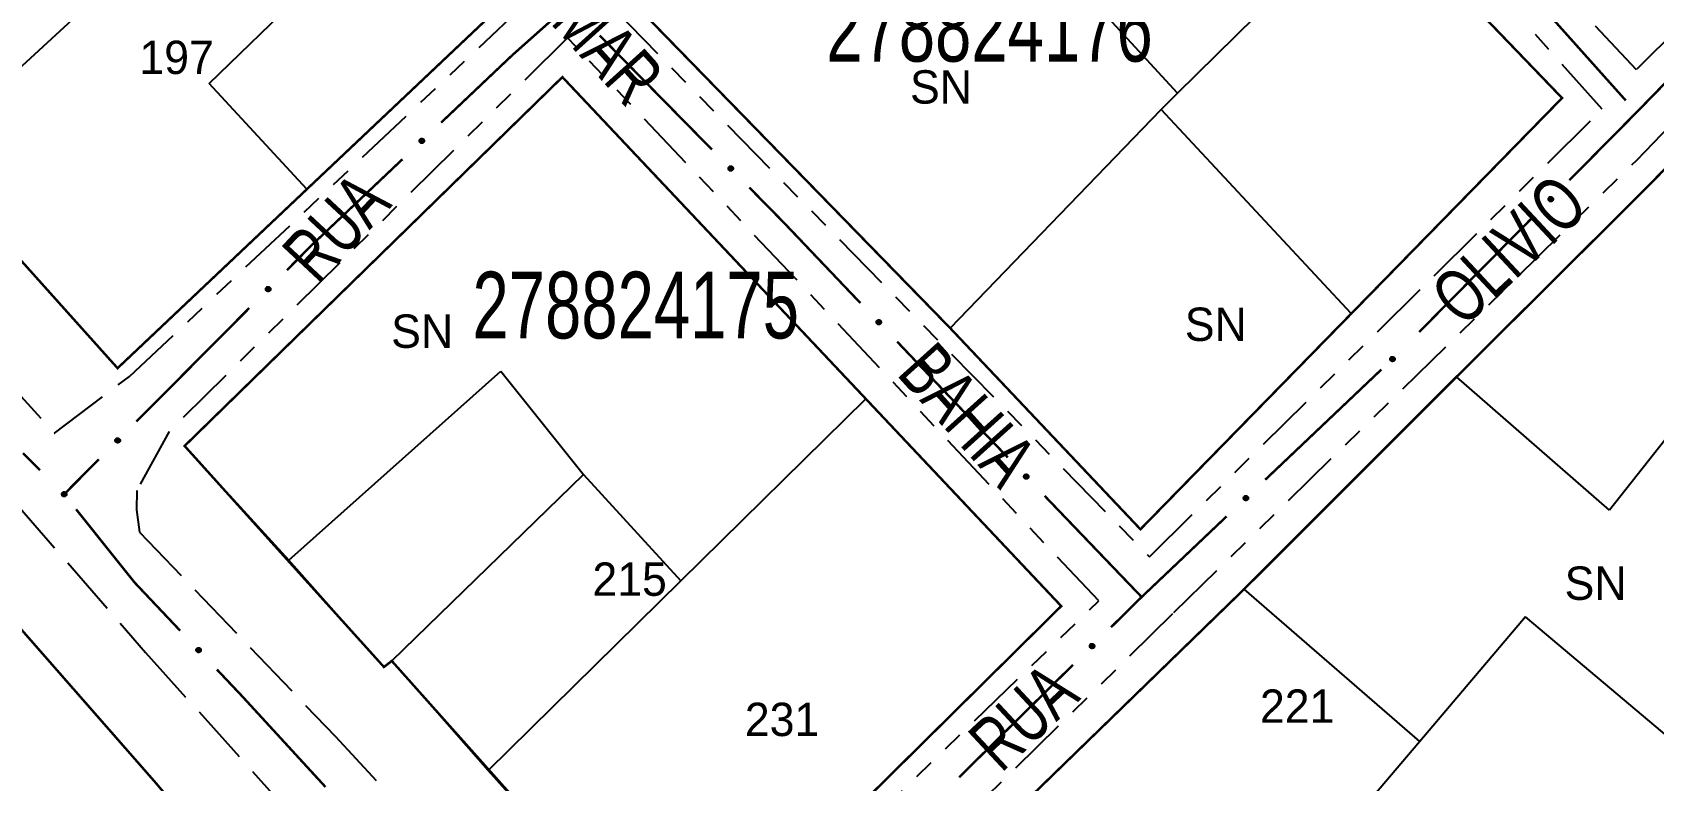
# Model space of a CAD drawing. Extents: x 203555 to 204724, y 4873703 to 4874787.
# Drawn here: x 203860 to 203981.5, y 4874199.9 to 4874256 of the extents above; entities that cross this region are included whole.
import ezdxf
from ezdxf.enums import TextEntityAlignment as Align

# ---------------------------------------------------------------- set-up
doc = ezdxf.new("R2010")
doc.units = 0
doc.header["$LTSCALE"] = 1.5
doc.header["$MEASUREMENT"] = 0
doc.linetypes.add('TRACO_11', pattern=[8, 3, -1, 3, -1])
doc.linetypes.add('TRACO_25', pattern=[8, 3, -1, 1, -1, 1, -1])
for name, color, linetype in [('CD_MALHA_LOTES', 7, 'CONTINUOUS'), ('CD_TXT_QUADRA', 7, 'CONTINUOUS'), ('RU-QUADRA', 210, 'CONTINUOUS'), ('SV-EIXO-RUA-N-PAV', 6, 'CONTINUOUS'), ('SV-EIXO-RUA-PAV', 20, 'CONTINUOUS'), ('SV-RUA-NAO-PAV', 7, 'CONTINUOUS'), ('SV-RUA-PAVIM', 7, 'CONTINUOUS'), ('SV-TXT-RUA-N-PAV', 7, 'CONTINUOUS'), ('Th_NmrPort', 1, 'CONTINUOUS')]:
    doc.layers.add(name, color=color, linetype=linetype)
doc.styles.add('ARIAL', font='ARIAL.SHX')

msp = doc.modelspace()

# ---------------------------------------------------------------- linework, layer by layer
at = {"layer": 'CD_MALHA_LOTES', "linetype": 'Continuous', "flags": 128}
for points in [[(203945.86579, 4874251.46055), (203924.038091, 4874275.228472)], [(203873.284021, 4874252.188484), (203887.120728, 4874265.61053)], [(203945.86579, 4874251.46055), (203960.48979, 4874265.870202)], [(203960.48979, 4874265.870202), (203974.690797, 4874251.107733)], [(203852.050082, 4874246.892679), (203865.873735, 4874259.628089)], [(203894.772014, 4874257.657536), (203880.610414, 4874244.27095)], [(203928.835826, 4874233.854181), (203905.780677, 4874257.51277)], [(203899.762987, 4874252.677995), (203871.446529, 4874225.030999)], [(203880.610414, 4874244.27095), (203873.284021, 4874252.188484)], [(203922.502048, 4874228.562803), (203899.762987, 4874252.677995)], [(203944.645489, 4874250.258135), (203945.86579, 4874251.46055)], [(203974.690797, 4874251.107733), (203958.894769, 4874234.951338)], [(203928.835826, 4874233.854181), (203944.645489, 4874250.258135)], [(203958.894769, 4874234.951338), (203944.645489, 4874250.258135)], [(203866.421902, 4874230.858925), (203852.050082, 4874246.892679)], [(203983.719309, 4874247.133294), (203966.770464, 4874230.201987)], [(203880.610414, 4874244.27095), (203866.421902, 4874230.858925)], [(203869.271145, 4874199.793421), (203836.430393, 4874237.266616)], [(203958.894769, 4874234.951338), (203943.08798, 4874218.783937)], [(203943.08798, 4874218.783937), (203928.835826, 4874233.854181)], [(203879.252786, 4874216.470586), (203895.136503, 4874230.627812)], [(203895.136503, 4874230.627812), (203901.334751, 4874222.888218)], [(203966.770464, 4874230.201987), (203950.8564, 4874214.292518)], [(203978.248181, 4874220.205605), (203966.770464, 4874230.201987)], [(203908.630619, 4874214.914891), (203922.502048, 4874228.562803)], [(203922.502048, 4874228.562803), (203937.151098, 4874213.027216)], [(203984.461197, 4874228.081253), (203978.248181, 4874220.205605)], [(203871.446529, 4874225.030999), (203879.252786, 4874216.470586)], [(203886.974352, 4874208.918249), (203901.334751, 4874222.888218)], [(203901.334751, 4874222.888218), (203908.630619, 4874214.914891)], [(203886.389004, 4874208.461444), (203879.252786, 4874216.470586)], [(203894.199423, 4874200.714729), (203908.630619, 4874214.914891)], [(203950.8564, 4874214.292518), (203935.004912, 4874198.894051)], [(203964.022798, 4874202.886824), (203950.8564, 4874214.292518)], [(203937.151098, 4874213.027216), (203908.540657, 4874184.723763)], [(203971.954799, 4874212.228085), (203964.022798, 4874202.886824)], [(203988.526885, 4874198.260196), (203971.954799, 4874212.228085)], [(203886.974352, 4874208.918249), (203886.389004, 4874208.461444)], [(203894.199423, 4874200.714729), (203886.974352, 4874208.918249)], [(203964.022798, 4874202.886824), (203949.843353, 4874186.18815)], [(203908.540657, 4874184.723763), (203894.199423, 4874200.714729)]]:
    msp.add_lwpolyline(points, dxfattribs=at)
at = {"layer": 'RU-QUADRA', "linetype": 'Continuous', "const_width": 0.18, "flags": 128}
for points in [[(203866.421902, 4874230.858925), (203859.394606, 4874238.698846), (203852.050082, 4874246.892679), (203845.255002, 4874254.47353), (203837.855577, 4874263.036826), (203831.636477, 4874270.234142), (203857.592425, 4874296.303203), (203872.479416, 4874280.829183), (203887.120728, 4874265.61053), (203894.772014, 4874257.657536), (203880.610414, 4874244.27095)], [(203938.725425, 4874289.480021), (203924.038091, 4874275.228472), (203905.780677, 4874257.51277), (203928.835826, 4874233.854181), (203943.08798, 4874218.783937), (203958.894769, 4874234.951338), (203974.690797, 4874251.107733), (203960.48979, 4874265.870202)], [(203899.762987, 4874252.677995), (203871.446529, 4874225.030999), (203886.389004, 4874208.461444), (203886.974352, 4874208.918249), (203908.540657, 4874184.723763), (203937.151098, 4874213.027216)]]:
    msp.add_lwpolyline(points, close=True, dxfattribs=at)
for points in [[(203963.91459, 4874123.287029), (203956.759116, 4874130.988223), (203953.532571, 4874132.987286), (203950.699271, 4874130.68363), (203948.481569, 4874133.131786), (203951.812188, 4874136.854057), (203943.50296, 4874146.255732), (203929.443388, 4874162.163771), (203914.043298, 4874178.531501), (203935.004912, 4874198.894051), (203950.8564, 4874214.292518), (203966.770464, 4874230.201987), (203980.686944, 4874244.050266), (203997.345454, 4874260.987093)], [(203937.853234, 4874126.842605), (203923.259933, 4874145.035809), (203920.056742, 4874144.668816), (203912.103753, 4874153.962814), (203904.360096, 4874163.012184), (203890.922562, 4874177.114232), (203888.710861, 4874176.663794), (203869.271145, 4874199.793421), (203836.430393, 4874237.266616)]]:
    msp.add_lwpolyline(points, dxfattribs=at)
at = {"layer": 'SV-EIXO-RUA-N-PAV', "const_width": 0.18}
for points in [[(203971.467292, 4874259.867316), (203979.466063, 4874250.921945)], [(203899.48599, 4874257.412714), (203896.496353, 4874254.755259)], [(203902.555087, 4874255.797462), (203910.97249, 4874247.24484)], [(203896.496353, 4874254.755259), (203896.014125, 4874254.326611)], [(203896.014125, 4874254.326611), (203890.674887, 4874249.268387)], [(203983.656431, 4874253.502945), (203980.863059, 4874250.639892)], [(203980.265721, 4874250.027653), (203975.239974, 4874244.949496)], [(203980.863059, 4874250.639892), (203980.265721, 4874250.027653)], [(203887.771077, 4874246.517408), (203881.237502, 4874240.327706)], [(203913.77829, 4874244.393966), (203915.882641, 4874242.255811)], [(203915.882641, 4874242.255811), (203916.331167, 4874241.80008)], [(203916.331167, 4874241.80008), (203922.095625, 4874235.744487)], [(203972.426256, 4874242.106436), (203963.985101, 4874233.577257)], [(203880.986015, 4874240.089455), (203879.115274, 4874238.20749)], [(203881.237502, 4874240.327706), (203880.986015, 4874240.089455)], [(203876.295318, 4874235.370616), (203867.835453, 4874226.859995)], [(203924.85355, 4874232.847273), (203928.990438, 4874228.501451)], [(203961.146395, 4874230.759714), (203952.442094, 4874222.499258)], [(203928.990438, 4874228.501451), (203929.124204, 4874228.360929)], [(203929.124204, 4874228.360929), (203933.143155, 4874224.170756)], [(203865.015497, 4874224.023122), (203862.900531, 4874221.895466)], [(203862.900531, 4874221.895466), (203862.415911, 4874221.407939)], [(203935.911985, 4874221.283962), (203942.834062, 4874214.066978)], [(203949.54066, 4874219.745772), (203943.737792, 4874214.238801)], [(203943.178418, 4874213.707951), (203940.881036, 4874211.439166)], [(203942.834062, 4874214.066978), (203943.178418, 4874213.707951)], [(203943.737792, 4874214.238801), (203943.178418, 4874213.707951)], [(203938.03495, 4874208.628509), (203929.496692, 4874200.196537)]]:
    msp.add_lwpolyline(points, dxfattribs=at)
at = {"layer": 'SV-EIXO-RUA-N-PAV'}
for points in [[(203889.402995, 4874247.9118), (203889.402366, 4874247.862895), (203889.391826, 4874247.820993), (203889.372975, 4874247.788575), (203889.348848, 4874247.764271), (203889.321364, 4874247.742187), (203889.288743, 4874247.726035), (203889.248565, 4874247.716129), (203889.199503, 4874247.716415), (203889.157288, 4874247.730034), (203889.124516, 4874247.746814), (203889.097725, 4874247.770513), (203889.076719, 4874247.797572), (203889.061062, 4874247.832012), (203889.051421, 4874247.872826), (203889.052902, 4874247.922153), (203889.063518, 4874247.963162), (203889.082574, 4874247.99404), (203889.10657, 4874248.020823), (203889.134899, 4874248.043032), (203889.167013, 4874248.058703), (203889.208123, 4874248.068336), (203889.25679, 4874248.066229), (203889.297812, 4874248.056108), (203889.328949, 4874248.037491), (203889.354786, 4874248.013273), (203889.377271, 4874247.985976), (203889.394872, 4874247.95386), (203889.402995, 4874247.9118)], [(203912.353062, 4874245.999023), (203912.401969, 4874245.999326), (203912.444065, 4874245.989586), (203912.476836, 4874245.971357), (203912.501595, 4874245.947697), (203912.524199, 4874245.920639), (203912.540969, 4874245.888331), (203912.551639, 4874245.848349), (203912.552288, 4874245.799291), (203912.539476, 4874245.756824), (203912.523323, 4874245.723739), (203912.500138, 4874245.696501), (203912.473485, 4874245.674983), (203912.439349, 4874245.658673), (203912.398726, 4874245.648255), (203912.34938, 4874245.648797), (203912.308176, 4874245.658629), (203912.276941, 4874245.677094), (203912.249706, 4874245.700575), (203912.22696, 4874245.728476), (203912.210681, 4874245.760285), (203912.200266, 4874245.801205), (203912.201446, 4874245.849902), (203912.210783, 4874245.89111), (203912.228804, 4874245.922596), (203912.252526, 4874245.948889), (203912.279389, 4874245.97189), (203912.311164, 4874245.9901), (203912.353062, 4874245.999023)], [(203974.012425, 4874243.552656), (203974.013372, 4874243.503756), (203974.004186, 4874243.461536), (203973.98639, 4874243.428528), (203973.963057, 4874243.40346), (203973.936299, 4874243.380502), (203973.904214, 4874243.363308), (203973.864377, 4874243.352113), (203973.815331, 4874243.350819), (203973.772699, 4874243.363072), (203973.739404, 4874243.378788), (203973.711864, 4874243.401612), (203973.689998, 4874243.42798), (203973.67324, 4874243.461899), (203973.662289, 4874243.502381), (203973.662181, 4874243.55173), (203973.67147, 4874243.593059), (203973.689523, 4874243.624535), (203973.712644, 4874243.652077), (203973.740243, 4874243.675187), (203973.771835, 4874243.691883), (203973.812614, 4874243.702836), (203973.861323, 4874243.702297), (203973.90265, 4874243.693502), (203973.934371, 4874243.675897), (203973.960974, 4874243.652523), (203973.984326, 4874243.625965), (203974.002952, 4874243.594432), (203974.012425, 4874243.552656)], [(203877.88466, 4874236.813349), (203877.885499, 4874236.764447), (203877.876221, 4874236.722248), (203877.858352, 4874236.689278), (203877.834965, 4874236.664261), (203877.808156, 4874236.641363), (203877.776034, 4874236.624239), (203877.736172, 4874236.613132), (203877.687123, 4874236.611946), (203877.644518, 4874236.624292), (203877.611258, 4874236.640081), (203877.583768, 4874236.662966), (203877.56196, 4874236.689382), (203877.545276, 4874236.723337), (203877.534414, 4874236.763843), (203877.534415, 4874236.813192), (203877.543795, 4874236.854501), (203877.561916, 4874236.885937), (203877.585098, 4874236.913428), (203877.612748, 4874236.936478), (203877.644376, 4874236.953104), (203877.68518, 4874236.963967), (203877.733887, 4874236.963321), (203877.775195, 4874236.954436), (203877.806877, 4874236.936761), (203877.833428, 4874236.913329), (203877.856722, 4874236.88672), (203877.875279, 4874236.855146), (203877.88466, 4874236.813349)], [(203923.455255, 4874234.475846), (203923.50416, 4874234.475335), (203923.546088, 4874234.464895), (203923.578551, 4874234.446122), (203923.602913, 4874234.422053), (203923.625062, 4874234.394623), (203923.641292, 4874234.36204), (203923.651295, 4874234.321886), (203923.651126, 4874234.272824), (203923.637609, 4874234.230576), (203923.620907, 4874234.197764), (203923.597272, 4874234.170916), (203923.570264, 4874234.149846), (203923.535861, 4874234.134106), (203923.49507, 4874234.124367), (203923.44574, 4874234.12573), (203923.404706, 4874234.136248), (203923.373782, 4874234.15523), (203923.346942, 4874234.179162), (203923.324664, 4874234.207437), (203923.308917, 4874234.239513), (203923.299185, 4874234.280601), (203923.301176, 4874234.329272), (203923.311198, 4874234.370319), (203923.329741, 4874234.4015), (203923.353898, 4874234.427395), (203923.38114, 4874234.449945), (203923.413214, 4874234.467623), (203923.455255, 4874234.475846)], [(203962.152917, 4874231.563151), (203962.15233, 4874231.514246), (203962.141826, 4874231.472335), (203962.123004, 4874231.4399), (203962.098897, 4874231.415575), (203962.071433, 4874231.393468), (203962.038825, 4874231.377288), (203961.998656, 4874231.367347), (203961.949594, 4874231.36759), (203961.907367, 4874231.381173), (203961.874581, 4874231.397925), (203961.84777, 4874231.421601), (203961.82674, 4874231.448641), (203961.811054, 4874231.483068), (203961.801376, 4874231.523874), (203961.802816, 4874231.573202), (203961.813395, 4874231.61422), (203961.832425, 4874231.645114), (203961.856398, 4874231.671918), (203961.884708, 4874231.694152), (203961.916808, 4874231.70985), (203961.95791, 4874231.719519), (203962.006578, 4874231.717454), (203962.047609, 4874231.707369), (203962.078763, 4874231.688778), (203962.10462, 4874231.664582), (203962.127129, 4874231.637305), (203962.144758, 4874231.605204), (203962.152917, 4874231.563151)], [(203866.604839, 4874225.465854), (203866.605679, 4874225.416952), (203866.5964, 4874225.374753), (203866.578531, 4874225.341783), (203866.555144, 4874225.316767), (203866.528335, 4874225.293868), (203866.496213, 4874225.276745), (203866.456351, 4874225.265637), (203866.407302, 4874225.264451), (203866.364697, 4874225.276797), (203866.331437, 4874225.292586), (203866.303947, 4874225.315471), (203866.282139, 4874225.341887), (203866.265455, 4874225.375842), (203866.254593, 4874225.416348), (203866.254594, 4874225.465697), (203866.263974, 4874225.507006), (203866.282095, 4874225.538442), (203866.305277, 4874225.565933), (203866.332927, 4874225.588983), (203866.364555, 4874225.60561), (203866.405359, 4874225.616473), (203866.454066, 4874225.615826), (203866.495374, 4874225.606941), (203866.527056, 4874225.589266), (203866.553607, 4874225.565834), (203866.576901, 4874225.539225), (203866.595458, 4874225.507651), (203866.604839, 4874225.465854)], [(203934.507558, 4874222.907251), (203934.556466, 4874222.906924), (203934.598432, 4874222.896643), (203934.630966, 4874222.877992), (203934.655418, 4874222.854016), (203934.677671, 4874222.826668), (203934.694024, 4874222.794147), (203934.704178, 4874222.754032), (203934.704194, 4874222.704969), (203934.690836, 4874222.66267), (203934.674258, 4874222.629796), (203934.650724, 4874222.602859), (203934.623796, 4874222.581687), (203934.589453, 4874222.565818), (203934.548699, 4874222.555924), (203934.499364, 4874222.557102), (203934.45829, 4874222.567464), (203934.427295, 4874222.58633), (203934.400365, 4874222.61016), (203934.377981, 4874222.638352), (203934.362113, 4874222.670368), (203934.352226, 4874222.711419), (203934.354033, 4874222.760097), (203934.363901, 4874222.801181), (203934.382326, 4874222.832433), (203934.406385, 4874222.858418), (203934.433542, 4874222.881071), (203934.465549, 4874222.89887), (203934.507558, 4874222.907251)], [(203951.171373, 4874221.141573), (203951.170787, 4874221.092668), (203951.160282, 4874221.050756), (203951.14146, 4874221.018322), (203951.117354, 4874220.993997), (203951.089889, 4874220.971889), (203951.057282, 4874220.95571), (203951.017113, 4874220.945768), (203950.96805, 4874220.946012), (203950.925823, 4874220.959595), (203950.893037, 4874220.976346), (203950.866226, 4874221.000023), (203950.845197, 4874221.027063), (203950.82951, 4874221.06149), (203950.819833, 4874221.102295), (203950.821272, 4874221.151624), (203950.831852, 4874221.192642), (203950.850881, 4874221.223536), (203950.874855, 4874221.25034), (203950.903164, 4874221.272574), (203950.935264, 4874221.288272), (203950.976367, 4874221.297941), (203951.025035, 4874221.295876), (203951.066066, 4874221.28579), (203951.097219, 4874221.2672), (203951.123076, 4874221.243004), (203951.145585, 4874221.215727), (203951.163214, 4874221.183626), (203951.171373, 4874221.141573)], [(203939.637574, 4874210.056472), (203939.637961, 4874210.007565), (203939.628292, 4874209.965453), (203939.610119, 4874209.932651), (203939.586501, 4874209.907851), (203939.559482, 4874209.885202), (203939.527203, 4874209.868376), (203939.48724, 4874209.857638), (203939.438182, 4874209.856906), (203939.395693, 4874209.869646), (203939.36258, 4874209.885742), (203939.335303, 4874209.90888), (203939.31374, 4874209.935497), (203939.297372, 4874209.969605), (203939.286885, 4874210.01021), (203939.287343, 4874210.059557), (203939.297104, 4874210.100777), (203939.315516, 4874210.132044), (203939.338951, 4874210.159319), (203939.366813, 4874210.182112), (203939.398594, 4874210.198446), (203939.439496, 4874210.208931), (203939.488195, 4874210.207834), (203939.529419, 4874210.198567), (203939.560936, 4874210.180599), (203939.587269, 4874210.156923), (203939.610316, 4874210.130099), (203939.62858, 4874210.098355), (203939.637574, 4874210.056472)]]:
    msp.add_lwpolyline(points, close=True, dxfattribs=at)
for points in [[(203889.208123, 4874248.068336), (203889.051421, 4874247.872826)], [(203889.167013, 4874248.058703), (203889.052902, 4874247.922153)], [(203889.185207, 4874248.058005), (203889.057474, 4874247.903162)], [(203889.230721, 4874248.063531), (203889.0581, 4874247.854884)], [(203889.25679, 4874248.066229), (203889.061062, 4874247.832012)], [(203889.148242, 4874248.047421), (203889.062531, 4874247.947425)], [(203889.134899, 4874248.043032), (203889.063518, 4874247.963162)], [(203889.275036, 4874248.060403), (203889.071603, 4874247.818806)], [(203889.297812, 4874248.056108), (203889.076719, 4874247.797572)], [(203889.310332, 4874248.044971), (203889.089068, 4874247.786482)], [(203889.328949, 4874248.037491), (203889.097725, 4874247.770513)], [(203889.339685, 4874248.023908), (203889.1106, 4874247.76177)], [(203889.354786, 4874248.013273), (203889.124516, 4874247.746814)], [(203889.364032, 4874247.996224), (203889.14574, 4874247.740551)], [(203889.377271, 4874247.985976), (203889.157288, 4874247.730034)], [(203889.38254, 4874247.966767), (203889.182026, 4874247.726057)], [(203889.394872, 4874247.95386), (203889.199503, 4874247.716415)], [(203889.397086, 4874247.933557), (203889.225299, 4874247.720061)], [(203889.402995, 4874247.9118), (203889.248565, 4874247.716129)], [(203889.40157, 4874247.885175), (203889.273733, 4874247.726474)], [(203889.402366, 4874247.862895), (203889.288743, 4874247.726035)], [(203889.39646, 4874247.838983), (203889.310801, 4874247.740915)], [(203889.391826, 4874247.820993), (203889.321364, 4874247.742187)], [(203912.200266, 4874245.801205), (203912.398726, 4874245.648255)], [(203912.201446, 4874245.849902), (203912.439349, 4874245.658673)], [(203912.20464, 4874245.82389), (203912.416538, 4874245.655275)], [(203912.206923, 4874245.868257), (203912.452352, 4874245.669463)], [(203912.210681, 4874245.760285), (203912.34938, 4874245.648797)], [(203912.210783, 4874245.89111), (203912.473485, 4874245.674983)], [(203912.211032, 4874245.778489), (203912.368281, 4874245.65373)], [(203912.22168, 4874245.90384), (203912.484337, 4874245.687541)], [(203912.222318, 4874245.741733), (203912.323929, 4874245.657943)], [(203912.22696, 4874245.728476), (203912.308176, 4874245.658629)], [(203912.228804, 4874245.922596), (203912.500138, 4874245.696501)], [(203912.24218, 4874245.933589), (203912.508635, 4874245.70954)], [(203912.252526, 4874245.948889), (203912.523323, 4874245.723739)], [(203912.269395, 4874245.958459), (203912.529181, 4874245.745077)], [(203912.279389, 4874245.97189), (203912.539476, 4874245.756824)], [(203912.298494, 4874245.977525), (203912.542981, 4874245.781633)], [(203912.311164, 4874245.9901), (203912.552288, 4874245.799291)], [(203912.331421, 4874245.992701), (203912.548151, 4874245.825012)], [(203912.353062, 4874245.999023), (203912.551639, 4874245.848349)], [(203912.379709, 4874245.998106), (203912.540816, 4874245.873315)], [(203912.401969, 4874245.999326), (203912.540969, 4874245.888331)], [(203912.42599, 4874245.993877), (203912.525671, 4874245.910102)], [(203912.444065, 4874245.989586), (203912.524199, 4874245.920639)], [(203973.771835, 4874243.691883), (203973.662181, 4874243.55173)], [(203973.812614, 4874243.702836), (203973.662289, 4874243.502381)], [(203973.790042, 4874243.691772), (203973.667362, 4874243.532896)], [(203973.835355, 4874243.698761), (203973.669542, 4874243.484663)], [(203973.753438, 4874243.680004), (203973.670991, 4874243.577299)], [(203973.740243, 4874243.675187), (203973.67147, 4874243.593059)], [(203973.861323, 4874243.702297), (203973.67324, 4874243.461899)], [(203973.879748, 4874243.697062), (203973.6842, 4874243.449039)], [(203973.90265, 4874243.693502), (203973.689998, 4874243.42798)], [(203973.915523, 4874243.682774), (203973.702697, 4874243.417294)], [(203973.934371, 4874243.675897), (203973.711864, 4874243.401612)], [(203973.945538, 4874243.662667), (203973.725014, 4874243.393288)], [(203973.960974, 4874243.652523), (203973.739404, 4874243.378788)], [(203973.970764, 4874243.635782), (203973.760818, 4874243.373211)], [(203973.984326, 4874243.625965), (203973.772699, 4874243.363072)], [(203973.990211, 4874243.606936), (203973.797553, 4874243.359894)], [(203974.002952, 4874243.594432), (203973.815331, 4874243.350819)], [(203974.005819, 4874243.574211), (203973.840996, 4874243.355294)], [(203974.012425, 4874243.552656), (203973.864377, 4874243.352113)], [(203974.011859, 4874243.525999), (203973.889199, 4874243.363264)], [(203974.013372, 4874243.503756), (203973.904214, 4874243.363308)], [(203974.008239, 4874243.479666), (203973.925783, 4874243.378891)], [(203974.004186, 4874243.461536), (203973.936299, 4874243.380502)], [(203877.68518, 4874236.963967), (203877.534414, 4874236.763843)], [(203877.644376, 4874236.953104), (203877.534415, 4874236.813192)], [(203877.662583, 4874236.952953), (203877.539555, 4874236.794347)], [(203877.707911, 4874236.959843), (203877.541629, 4874236.74611)], [(203877.625953, 4874236.941265), (203877.543281, 4874236.838742)], [(203877.612748, 4874236.936478), (203877.543795, 4874236.854501)], [(203877.733887, 4874236.963321), (203877.545276, 4874236.723337)], [(203877.752301, 4874236.958046), (203877.556208, 4874236.710453)], [(203877.775195, 4874236.954436), (203877.56196, 4874236.689382)], [(203877.788044, 4874236.943679), (203877.574636, 4874236.678668)], [(203877.806877, 4874236.936761), (203877.583768, 4874236.662966)], [(203877.818015, 4874236.923507), (203877.5969, 4874236.654612)], [(203877.833428, 4874236.913329), (203877.611258, 4874236.640081)], [(203877.843182, 4874236.896566), (203877.63266, 4874236.634457)], [(203877.856722, 4874236.88672), (203877.644518, 4874236.624292)], [(203877.862566, 4874236.867678), (203877.669365, 4874236.621059)], [(203877.875279, 4874236.855146), (203877.687123, 4874236.611946)], [(203877.878102, 4874236.834919), (203877.712798, 4874236.616364)], [(203877.88466, 4874236.813349), (203877.736172, 4874236.613132)], [(203877.884035, 4874236.786693), (203877.761018, 4874236.624228)], [(203877.885499, 4874236.764447), (203877.776034, 4874236.624239)], [(203877.880314, 4874236.740368), (203877.797636, 4874236.639775)], [(203877.876221, 4874236.722248), (203877.808156, 4874236.641363)], [(203923.299185, 4874234.280601), (203923.49507, 4874234.124367)], [(203923.301176, 4874234.329272), (203923.535861, 4874234.134106)], [(203923.303936, 4874234.30321), (203923.512996, 4874234.131089)], [(203923.306958, 4874234.347533), (203923.549041, 4874234.144678)], [(203923.308917, 4874234.239513), (203923.44574, 4874234.12573)], [(203923.309571, 4874234.257709), (203923.46472, 4874234.130348)], [(203923.311198, 4874234.370319), (203923.570264, 4874234.149846)], [(203923.320243, 4874234.22077), (203923.420445, 4874234.135299)], [(203923.322306, 4874234.382866), (203923.581324, 4874234.162221)], [(203923.324664, 4874234.207437), (203923.404706, 4874234.136248)], [(203923.329741, 4874234.4015), (203923.597272, 4874234.170916)], [(203923.343298, 4874234.412268), (203923.605984, 4874234.183812)], [(203923.353898, 4874234.427395), (203923.620907, 4874234.197764)], [(203923.370924, 4874234.436682), (203923.627119, 4874234.219003)], [(203923.38114, 4874234.449945), (203923.637609, 4874234.230576)], [(203923.400336, 4874234.455261), (203923.641526, 4874234.255324)], [(203923.413214, 4874234.467623), (203923.651126, 4874234.272824)], [(203923.433512, 4874234.469886), (203923.647418, 4874234.298611)], [(203923.455255, 4874234.475846), (203923.651295, 4874234.321886)], [(203923.481883, 4874234.474485), (203923.640889, 4874234.347029)], [(203923.50416, 4874234.475335), (203923.641292, 4874234.36204)], [(203923.528087, 4874234.469487), (203923.626359, 4874234.384063)], [(203923.546088, 4874234.464895), (203923.625062, 4874234.394623)], [(203961.95791, 4874231.719519), (203961.801376, 4874231.523874)], [(203961.916808, 4874231.70985), (203961.802816, 4874231.573202)], [(203961.935002, 4874231.709168), (203961.807404, 4874231.554215)], [(203961.980512, 4874231.714734), (203961.808071, 4874231.505938)], [(203962.006578, 4874231.717454), (203961.811054, 4874231.483068)], [(203961.898047, 4874231.698553), (203961.812423, 4874231.598482)], [(203961.884708, 4874231.694152), (203961.813395, 4874231.61422)], [(203962.02483, 4874231.711644), (203961.821605, 4874231.469871)], [(203962.047609, 4874231.707369), (203961.82674, 4874231.448641)], [(203962.060139, 4874231.696242), (203961.839099, 4874231.437562)], [(203962.078763, 4874231.688778), (203961.84777, 4874231.421601)], [(203962.08951, 4874231.675205), (203961.860652, 4874231.412869)], [(203962.10462, 4874231.664582), (203961.874581, 4874231.397925)], [(203962.113881, 4874231.647542), (203961.89581, 4874231.39168)], [(203962.127129, 4874231.637305), (203961.907367, 4874231.381173)], [(203962.132415, 4874231.618101), (203961.932109, 4874231.377217)], [(203962.144758, 4874231.605204), (203961.949594, 4874231.36759)], [(203962.146989, 4874231.584903), (203961.975387, 4874231.371259)], [(203962.152917, 4874231.563151), (203961.998656, 4874231.367347)], [(203962.151515, 4874231.536525), (203962.023815, 4874231.377714)], [(203962.15233, 4874231.514246), (203962.038825, 4874231.377288)], [(203962.146445, 4874231.490328), (203962.060871, 4874231.392187)], [(203962.141826, 4874231.472335), (203962.071433, 4874231.393468)], [(203866.405359, 4874225.616473), (203866.254593, 4874225.416348)], [(203866.364555, 4874225.60561), (203866.254594, 4874225.465697)], [(203866.382762, 4874225.605458), (203866.259734, 4874225.446852)], [(203866.42809, 4874225.612348), (203866.261808, 4874225.398615)], [(203866.346132, 4874225.59377), (203866.26346, 4874225.491247)], [(203866.332927, 4874225.588983), (203866.263974, 4874225.507006)], [(203866.454066, 4874225.615826), (203866.265455, 4874225.375842)], [(203866.47248, 4874225.610551), (203866.276387, 4874225.362958)], [(203866.495374, 4874225.606941), (203866.282139, 4874225.341887)], [(203866.508223, 4874225.596185), (203866.294815, 4874225.331173)], [(203866.527056, 4874225.589266), (203866.303947, 4874225.315471)], [(203866.538194, 4874225.576012), (203866.317079, 4874225.307118)], [(203866.553607, 4874225.565834), (203866.331437, 4874225.292586)], [(203866.563361, 4874225.549071), (203866.352839, 4874225.286962)], [(203866.576901, 4874225.539225), (203866.364697, 4874225.276797)], [(203866.582745, 4874225.520183), (203866.389544, 4874225.273564)], [(203866.595458, 4874225.507651), (203866.407302, 4874225.264451)], [(203866.598281, 4874225.487424), (203866.432977, 4874225.26887)], [(203866.604839, 4874225.465854), (203866.456351, 4874225.265637)], [(203866.604214, 4874225.439198), (203866.481197, 4874225.276733)], [(203866.605679, 4874225.416952), (203866.496213, 4874225.276745)], [(203866.600493, 4874225.392874), (203866.517815, 4874225.29228)], [(203866.5964, 4874225.374753), (203866.528335, 4874225.293868)], [(203934.352226, 4874222.711419), (203934.548699, 4874222.555924)], [(203934.354033, 4874222.760097), (203934.589453, 4874222.565818)], [(203934.356892, 4874222.734046), (203934.566599, 4874222.562714)], [(203934.359747, 4874222.778379), (203934.602593, 4874222.576439)], [(203934.362113, 4874222.670368), (203934.499364, 4874222.557102)], [(203934.362699, 4874222.688566), (203934.518326, 4874222.561791)], [(203934.363901, 4874222.801181), (203934.623796, 4874222.581687)], [(203934.37351, 4874222.651668), (203934.474033, 4874222.566575)], [(203934.374961, 4874222.81377), (203934.634809, 4874222.594104)], [(203934.377981, 4874222.638352), (203934.45829, 4874222.567464)], [(203934.382326, 4874222.832433), (203934.650724, 4874222.602859)], [(203934.395842, 4874222.843251), (203934.659388, 4874222.615788)], [(203934.406385, 4874222.858418), (203934.674258, 4874222.629796)], [(203934.423376, 4874222.867769), (203934.68039, 4874222.651057)], [(203934.433542, 4874222.881071), (203934.690836, 4874222.66267)], [(203934.452718, 4874222.886459), (203934.69466, 4874222.687433)], [(203934.465549, 4874222.89887), (203934.704194, 4874222.704969)], [(203934.485838, 4874222.901209), (203934.700389, 4874222.730741)], [(203934.507558, 4874222.907251), (203934.704178, 4874222.754032)], [(203934.534191, 4874222.905991), (203934.693678, 4874222.779135)], [(203934.556466, 4874222.906924), (203934.694024, 4874222.794147)], [(203934.580414, 4874222.901166), (203934.679008, 4874222.816114)], [(203934.598432, 4874222.896643), (203934.677671, 4874222.826668)], [(203950.976367, 4874221.297941), (203950.819833, 4874221.102295)], [(203950.935264, 4874221.288272), (203950.821272, 4874221.151624)], [(203950.953459, 4874221.28759), (203950.82586, 4874221.132636)], [(203950.998969, 4874221.293155), (203950.826527, 4874221.084359)], [(203951.025035, 4874221.295876), (203950.82951, 4874221.06149)], [(203950.916504, 4874221.276974), (203950.830879, 4874221.176904)], [(203950.903164, 4874221.272574), (203950.831852, 4874221.192642)], [(203951.043287, 4874221.290066), (203950.840062, 4874221.048293)], [(203951.066066, 4874221.28579), (203950.845197, 4874221.027063)], [(203951.078596, 4874221.274664), (203950.857555, 4874221.015984)], [(203951.097219, 4874221.2672), (203950.866226, 4874221.000023)], [(203951.107966, 4874221.253626), (203950.879108, 4874220.99129)], [(203951.123076, 4874221.243004), (203950.893037, 4874220.976346)], [(203951.132338, 4874221.225963), (203950.914266, 4874220.970101)], [(203951.145585, 4874221.215727), (203950.925823, 4874220.959595)], [(203951.150871, 4874221.196523), (203950.950565, 4874220.955639)], [(203951.163214, 4874221.183626), (203950.96805, 4874220.946012)], [(203951.165446, 4874221.163325), (203950.993843, 4874220.949681)], [(203951.171373, 4874221.141573), (203951.017113, 4874220.945768)], [(203951.169971, 4874221.114947), (203951.042272, 4874220.956135)], [(203951.170787, 4874221.092668), (203951.057282, 4874220.95571)], [(203951.164902, 4874221.06875), (203951.079328, 4874220.970609)], [(203951.160282, 4874221.050756), (203951.089889, 4874220.971889)], [(203939.439496, 4874210.208931), (203939.286885, 4874210.01021)], [(203939.398594, 4874210.198446), (203939.287343, 4874210.059557)], [(203939.416798, 4874210.198126), (203939.292307, 4874210.040665)], [(203939.462188, 4874210.204596), (203939.293935, 4874209.99241)], [(203939.380062, 4874210.186777), (203939.296445, 4874210.085023)], [(203939.366813, 4874210.182112), (203939.297104, 4874210.100777)], [(203939.488195, 4874210.207834), (203939.297372, 4874209.969605)], [(203939.506559, 4874210.202388), (203939.308184, 4874209.956621)], [(203939.529419, 4874210.198567), (203939.31374, 4874209.935497)], [(203939.542168, 4874210.187692), (203939.326317, 4874209.924666)], [(203939.560936, 4874210.180599), (203939.335303, 4874209.90888)], [(203939.571951, 4874210.167243), (203939.348357, 4874209.900406)], [(203939.587269, 4874210.156923), (203939.36258, 4874209.885742)], [(203939.596868, 4874210.14007), (203939.383929, 4874209.87992)], [(203939.610316, 4874210.130099), (203939.395693, 4874209.869646)], [(203939.615983, 4874210.111004), (203939.420509, 4874209.866183)], [(203939.62858, 4874210.098355), (203939.438182, 4874209.856906)], [(203939.631215, 4874210.078102), (203939.463897, 4874209.861087)], [(203939.637574, 4874210.056472), (203939.48724, 4874209.857638)], [(203939.636702, 4874210.029824), (203939.512187, 4874209.868503)], [(203939.637961, 4874210.007565), (203939.527203, 4874209.868376)], [(203939.632553, 4874209.983535), (203939.548948, 4874209.883711)], [(203939.628292, 4874209.965453), (203939.559482, 4874209.885202)]]:
    msp.add_lwpolyline(points, dxfattribs=at)
at = {"layer": 'SV-EIXO-RUA-PAV', "const_width": 0.18}
for points in [[(203859.330869, 4874224.497764), (203860.605584, 4874223.221073)], [(203863.313197, 4874220.284454), (203867.6816, 4874214.814805)], [(203867.6816, 4874214.814805), (203867.693315, 4874214.800137)], [(203867.693315, 4874214.800137), (203871.116628, 4874211.181635)], [(203873.8656, 4874208.275924), (203875.240085, 4874206.823069)], [(203875.240085, 4874206.823069), (203875.704399, 4874206.332281)], [(203875.704399, 4874206.332281), (203882.011934, 4874199.465033)]]:
    msp.add_lwpolyline(points, dxfattribs=at)
at = {"layer": 'SV-EIXO-RUA-PAV'}
for points in [[(203862.412261, 4874221.588905), (203862.460938, 4874221.584153), (203862.501802, 4874221.570116), (203862.532515, 4874221.548598), (203862.554697, 4874221.522507), (203862.574384, 4874221.493258), (203862.587726, 4874221.45939), (203862.594208, 4874221.418521), (203862.589785, 4874221.369657), (203862.572653, 4874221.328741), (203862.553168, 4874221.297502), (203862.527294, 4874221.272806), (203862.49856, 4874221.254157), (203862.462921, 4874221.241461), (203862.42144, 4874221.235296), (203862.372414, 4874221.240934), (203862.332446, 4874221.25497), (203862.303286, 4874221.276563), (203862.278622, 4874221.302733), (203862.258882, 4874221.332835), (203862.245976, 4874221.366156), (203862.239844, 4874221.407932), (203862.246049, 4874221.456247), (203862.259594, 4874221.49627), (203862.280772, 4874221.525726), (203862.307083, 4874221.549427), (203862.336179, 4874221.56953), (203862.369666, 4874221.584359), (203862.412261, 4874221.588905)], [(203872.472336, 4874209.908805), (203872.52124, 4874209.908143), (203872.563135, 4874209.897574), (203872.59554, 4874209.878701), (203872.619827, 4874209.854557), (203872.641892, 4874209.827058), (203872.658021, 4874209.794425), (203872.6679, 4874209.754241), (203872.66758, 4874209.705179), (203872.653932, 4874209.662973), (203872.637129, 4874209.630213), (203872.613411, 4874209.603438), (203872.586338, 4874209.582451), (203872.551887, 4874209.566818), (203872.511067, 4874209.557204), (203872.461741, 4874209.55872), (203872.420739, 4874209.569364), (203872.389875, 4874209.588442), (203872.363108, 4874209.612456), (203872.340918, 4874209.640801), (203872.32527, 4874209.672925), (203872.315665, 4874209.714042), (203872.317806, 4874209.762707), (203872.327955, 4874209.803722), (203872.346594, 4874209.834847), (203872.37083, 4874209.860666), (203872.398142, 4874209.883133), (203872.43027, 4874209.900712), (203872.472336, 4874209.908805)]]:
    msp.add_lwpolyline(points, close=True, dxfattribs=at)
for points in [[(203862.239844, 4874221.407932), (203862.42144, 4874221.235296)], [(203862.245976, 4874221.366156), (203862.372414, 4874221.240934)], [(203862.246049, 4874221.456247), (203862.462921, 4874221.241461)], [(203862.246538, 4874221.430044), (203862.439881, 4874221.240438)], [(203862.248206, 4874221.384226), (203862.391723, 4874221.243887)], [(203862.253394, 4874221.473938), (203862.476969, 4874221.25085)], [(203862.255634, 4874221.346501), (203862.348044, 4874221.25266)], [(203862.258882, 4874221.332835), (203862.332446, 4874221.25497)], [(203862.259594, 4874221.49627), (203862.49856, 4874221.254157)], [(203862.271748, 4874221.507806), (203862.510651, 4874221.265527)], [(203862.280772, 4874221.525726), (203862.527294, 4874221.272806)], [(203862.295212, 4874221.535277), (203862.537092, 4874221.284897)], [(203862.307083, 4874221.549427), (203862.553168, 4874221.297502)], [(203862.324851, 4874221.557203), (203862.5612, 4874221.318122)], [(203862.336179, 4874221.56953), (203862.572653, 4874221.328741)], [(203862.355764, 4874221.57316), (203862.578703, 4874221.353056)], [(203862.369666, 4874221.584359), (203862.589785, 4874221.369657)], [(203862.390083, 4874221.584853), (203862.588327, 4874221.395669)], [(203862.412261, 4874221.588905), (203862.594208, 4874221.418521)], [(203862.438671, 4874221.585239), (203862.586023, 4874221.444471)], [(203862.460938, 4874221.584153), (203862.587726, 4874221.45939)], [(203862.484267, 4874221.576252), (203862.574759, 4874221.482626)], [(203862.501802, 4874221.570116), (203862.574384, 4874221.493258)], [(203872.315665, 4874209.714042), (203872.511067, 4874209.557204)], [(203872.317806, 4874209.762707), (203872.551887, 4874209.566818)], [(203872.320485, 4874209.736637), (203872.529013, 4874209.563871)], [(203872.323644, 4874209.78095), (203872.5651, 4874209.577349)], [(203872.32527, 4874209.672925), (203872.461741, 4874209.55872)], [(203872.32598, 4874209.691118), (203872.480735, 4874209.563279)], [(203872.327955, 4874209.803722), (203872.586338, 4874209.582451)], [(203872.336538, 4874209.654147), (203872.436475, 4874209.568367)], [(203872.339101, 4874209.816235), (203872.597437, 4874209.594792)], [(203872.340918, 4874209.640801), (203872.420739, 4874209.569364)], [(203872.346594, 4874209.834847), (203872.613411, 4874209.603438)], [(203872.360184, 4874209.845573), (203872.622164, 4874209.616307)], [(203872.37083, 4874209.860666), (203872.637129, 4874209.630213)], [(203872.387885, 4874209.869901), (203872.643407, 4874209.651432)], [(203872.398142, 4874209.883133), (203872.653932, 4874209.662973)], [(203872.417354, 4874209.888389), (203872.657926, 4874209.687709)], [(203872.43027, 4874209.900712), (203872.66758, 4874209.705179)], [(203872.450575, 4874209.902912), (203872.663952, 4874209.730977)], [(203872.472336, 4874209.908805), (203872.6679, 4874209.754241)], [(203872.49896, 4874209.907362), (203872.657572, 4874209.779416)], [(203872.52124, 4874209.908143), (203872.658021, 4874209.794425)], [(203872.545148, 4874209.902221), (203872.643156, 4874209.816494)], [(203872.563135, 4874209.897574), (203872.641892, 4874209.827058)]]:
    msp.add_lwpolyline(points, dxfattribs=at)
at = {"layer": 'SV-RUA-NAO-PAV', "linetype": 'TRACO_25'}
for points in [[(203972.710655, 4874325.090447, 9.081981), (204011.633847, 4874284.6052, 9.081981), (204008.883556, 4874281.961292, 9.012279), (203980.26552, 4874253.222, 8.617299), (203941.446968, 4874294.635841, 8.741215)], [(203903.748854, 4874257.656369, 7.951255), (203943.770633, 4874216.728293, 8.07517), (203965.094268, 4874237.782831, 8.47015), (203977.703562, 4874250.275357, 8.60181), (203957.052636, 4874273.387649, 8.671512), (203938.870189, 4874291.301938, 8.648278), (203921.447556, 4874274.524971, 8.493383)]]:
    msp.add_polyline3d(points, close=True, dxfattribs=at)
for points in [[(203908.052134, 4874175.682367, 7.068359), (203945.594807, 4874212.543688, 8.036447), (203980.28486, 4874246.45582, 8.772193), (204010.595031, 4874277.794979, 9.027768), (204046.959251, 4874314.202359, 9.11296), (204048.348034, 4874315.1448, 9.120705), (204049.737963, 4874314.763121, 9.136194)], [(203861.687209, 4874225.991677, 7.285211), (203867.306989, 4874230.228487, 7.401381), (203896.812134, 4874257.990131, 8.005467), (203857.803156, 4874298.204603, 8.175851), (203825.419654, 4874266.01676, 7.471083)], [(203904.734775, 4874179.419016, 7.122572), (203939.958997, 4874213.409801, 8.098404), (203917.267368, 4874237.545901, 8.098404), (203900.14519, 4874255.617649, 7.966744), (203870.278796, 4874226.118943, 7.447849), (203867.860432, 4874221.683996, 7.447849)]]:
    msp.add_polyline3d(points, dxfattribs=at)
at = {"layer": 'SV-RUA-PAVIM', "linetype": 'TRACO_11'}
for points in [[(203733.364487, 4874345.590402, 7.602743), (203735.891104, 4874349.288577, 7.602743), (203738.727064, 4874349.428415, 7.594998), (203741.392871, 4874348.142433, 7.587254), (203779.266364, 4874308.086809, 7.625978), (203821.439586, 4874262.297783, 7.347168), (203846.947388, 4874234.386121, 7.261976), (203868.521046, 4874209.56079, 7.176785), (203885.800091, 4874190.299216, 7.045125), (203897.000126, 4874178.435782, 7.021891), (203911.81265, 4874162.168038, 6.952188), (203940.332502, 4874131.066476, 6.766315), (203965.411943, 4874102.662388, 6.743082), (204006.913995, 4874054.908508, 6.781805)], [(203825.419654, 4874266.01676, 7.409126), (203861.687209, 4874225.991677, 7.285211)], [(203867.860432, 4874221.683996, 7.200019), (203867.835399, 4874220.247343, 7.200019), (203868.06467, 4874218.579788, 7.200019), (203882.748387, 4874203.259123, 7.099338), (203904.734775, 4874179.419016, 7.122572)]]:
    msp.add_polyline3d(points, dxfattribs=at)

# ---------------------------------------------------------------- texts
at = {"layer": 'CD_TXT_QUADRA', "style": 'ARIAL', "width": 0.7}
for s, p in [('278824176', (203919.539593, 4874253.840208)), ('278824175', (203893.025171, 4874233.088945))]:
    msp.add_text(s, height=5, dxfattribs=at).set_placement(p)
at = {"layer": 'SV-TXT-RUA-N-PAV', "style": 'ARIAL', "width": 0.7}
for s, rotation, p in [('LINDOMAR', 312, (203890.803013, 4874265.621105)), ('RUA', 47, (203881.443545, 4874237.045385)), ('OLIVIO', 43, (203967.303184, 4874233.839488)), ('BAHIA', 312, (203924.736202, 4874230.395223)), ('RUA', 43, (203932.648423, 4874200.468237))]:
    msp.add_text(s, height=4, rotation=rotation, dxfattribs=at).set_placement(p)
at = {"layer": 'Th_NmrPort', "color": 1}
for s, p in [('197', (203868.057258, 4874254.155829)), ('SN', (203925.817122, 4874251.940145)), ('SN', (203946.412501, 4874234.151496)), ('SN', (203886.930141, 4874233.633823)), ('215', (203902.012244, 4874215.047797)), ('SN', (203974.880244, 4874214.745502)), ('221', (203952.044052, 4874205.528456)), ('231', (203913.43808, 4874204.536028))]:
    msp.add_text(s, height=2.5, dxfattribs=at).set_placement(p, align=Align.MIDDLE_LEFT)

doc.saveas('drawing.dxf')
